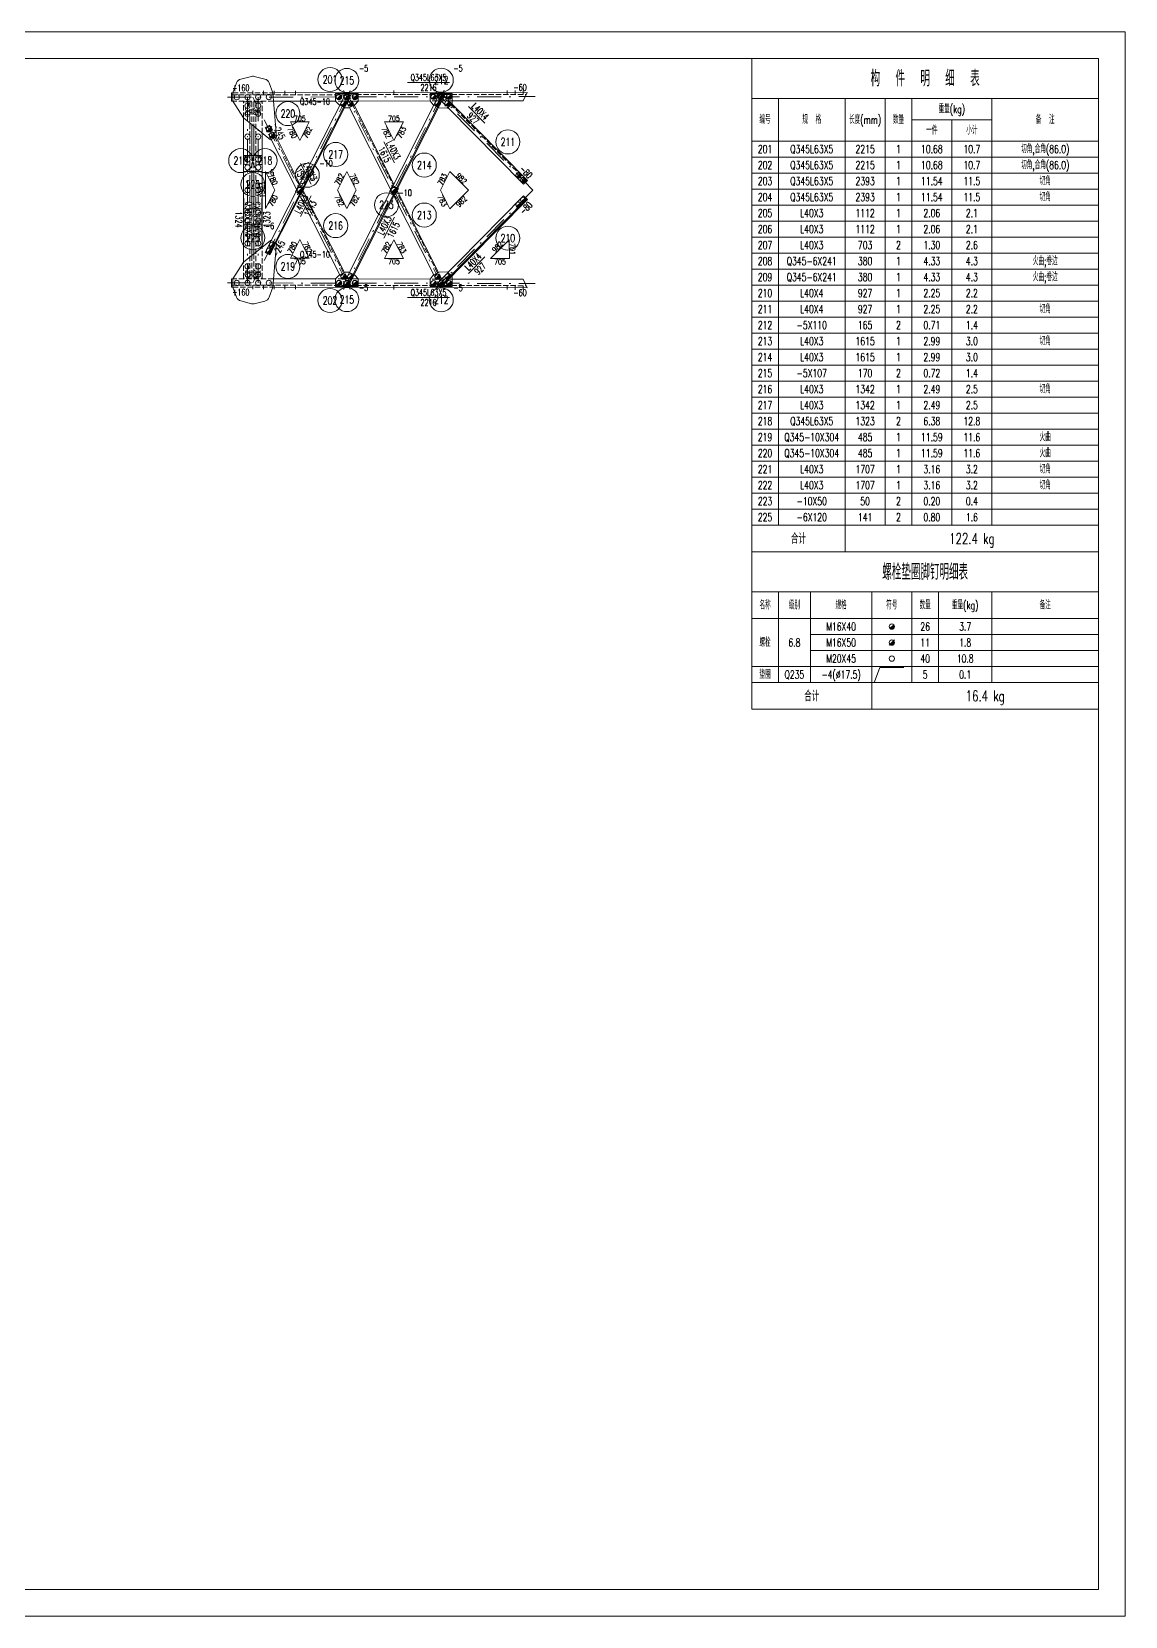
# Model space of a CAD drawing. Extents: x 0 to 841, y 0 to 5426.
# Drawn here: x 431 to 841, y 3624 to 4218 of the extents above; entities that cross this region are included whole.
import ezdxf
from ezdxf.enums import TextEntityAlignment as Align

# ---------------------------------------------------------------- set-up
doc = ezdxf.new("R2010")
doc.units = 0
doc.header["$MEASUREMENT"] = 0
doc.linetypes.add('Dash', pattern=[2.75, 2, -0.75])
doc.linetypes.add('DashDot', pattern=[15.6, 9, -3, 0.6, -3])
doc.layers.get('0').update_dxf_attribs({"linetype": 'CONTINUOUS', "lineweight": 25})
doc.styles.get("Standard").update_dxf_attribs({"font": 'simplex.shx', "width": 0.7, "height": 3, "bigfont": 'gbhzfs.shx'})

# ---------------------------------------------------------------- blocks, each defined once
blk = doc.blocks.new('M16X40S')
at = {"color": 3, "linetype": 'Continuous', "lineweight": 13}
blk.add_line((-0.707, -0.707), (0.707, 0.707), dxfattribs=at)
blk.add_circle((0, 0), 1, dxfattribs=at)
for radius in [0.9, 0.8, 0.7, 0.6, 0.5, 0.4, 0.3, 0.2, 0.1]:
    blk.add_arc((0, 0), radius, 225, 45, dxfattribs=at)
blk = doc.blocks.new('M16X50S')
at = {"color": 3, "linetype": 'Continuous', "lineweight": 13}
blk.add_line((-1, -1), (1, 1), dxfattribs=at)
blk.add_circle((0, 0), 1, dxfattribs=at)
for radius in [0.9, 0.8, 0.7, 0.6, 0.5, 0.4, 0.3, 0.2, 0.1]:
    blk.add_arc((0, 0), radius, 225, 45, dxfattribs=at)
blk = doc.blocks.new('M20X45S')
at = {"color": 3, "linetype": 'Continuous', "lineweight": 13}
blk.add_circle((0, 0), 1, dxfattribs=at)
blk = doc.blocks.new('WasherML')
at = {"color": 3, "linetype": 'Continuous', "lineweight": 13}
for p, q in [((-6.5, -2.7), (-4.5, 2.7)), ((-4.5, 2.7), (4.5, 2.7))]:
    blk.add_line(p, q, dxfattribs=at)
blk = doc.blocks.new('DefaultBolt')
at = {"color": 3, "linetype": 'Continuous', "lineweight": 13}
for p, q in [((-0.1, -0.1), (0.1, 0.1)), ((0.1, -0.1), (-0.1, 0.1))]:
    blk.add_line(p, q, dxfattribs=at)
blk.add_circle((0, 0), 1, dxfattribs=at)

msp = doc.modelspace()

# ---------------------------------------------------------------- linework, layer by layer
at = {"color": 7, "linetype": 'Continuous', "lineweight": 18}
for p, q in [((0, 4218), (841, 4218)), ((841, 3624), (841, 4218)), ((25, 4208), (831, 4208)), ((831, 3634), (831, 4208)), ((25, 3634), (831, 3634)), ((0, 3624), (841, 3624))]:
    msp.add_line(p, q, dxfattribs=at)
at = {"color": 2, "linetype": 'DashDot', "lineweight": 0}
for p, q in [((504.56, 4193.45), (619.81, 4193.66)), ((550.55, 4195.99), (514.06, 4123.82)), ((585.8, 4196.05), (548.07, 4121.3)), ((585.8, 4121.24), (548.07, 4195.99)), ((619.04, 4158.65), (582.63, 4195.56)), ((512.06, 4193.47), (512.06, 4123.83)), ((550.55, 4121.3), (514.06, 4193.47)), ((516.06, 4193.48), (516.06, 4123.82)), ((619.04, 4158.65), (582.63, 4121.74)), ((504.56, 4123.84), (619.81, 4123.63))]:
    msp.add_line(p, q, dxfattribs=at)
at = {"color": 1, "linetype": 'Dash', "lineweight": 0}
for p, q in [((506.06, 4194.31), (616.45, 4194.51)), ((506.56, 4195.06), (521.56, 4195.09)), ((548.66, 4194.61), (547.85, 4194.2)), ((547.85, 4194.2), (550.22, 4189.51)), ((549.89, 4194.61), (548.66, 4194.61)), ((549.61, 4194.79), (548.82, 4194.78)), ((585.66, 4122.85), (549.44, 4194.61)), ((552, 4190.42), (549.89, 4194.61)), ((583.86, 4194.67), (582.97, 4193.79)), ((582.97, 4193.79), (587.19, 4189.52)), ((584.92, 4194.66), (583.86, 4194.67)), ((584.86, 4194.85), (584.07, 4194.85)), ((616.66, 4161.92), (584.36, 4194.66)), ((588.61, 4190.92), (584.92, 4194.66)), ((521.82, 4191.94), (506.56, 4191.91)), ((510.51, 4185.72), (510.51, 4191.72)), ((510.51, 4191.72), (513.66, 4191.72)), ((512.91, 4191.72), (512.91, 4125.58)), ((513.66, 4191.72), (513.66, 4183.19)), ((514.46, 4191.73), (514.46, 4182.55)), ((517.61, 4191.73), (514.46, 4191.73)), ((515.21, 4191.73), (515.21, 4125.57)), ((517.61, 4180.02), (517.61, 4191.73)), ((553.56, 4191.99), (545.06, 4191.98)), ((546.61, 4190.42), (548.4, 4189.52)), ((588.81, 4192.06), (580.56, 4192.04)), ((581.87, 4190.48), (583.65, 4189.58)), ((520.48, 4182.99), (518.69, 4182.09)), ((518.69, 4182.09), (520.95, 4177.63)), ((550.41, 4122.91), (520.12, 4182.81)), ((522.74, 4178.53), (520.48, 4182.99)), ((510.51, 4165.65), (510.51, 4171.65)), ((513.66, 4171.65), (513.66, 4165.65)), ((514.46, 4171.65), (514.46, 4165.65)), ((517.61, 4165.65), (517.61, 4171.65)), ((530.41, 4158.92), (531.67, 4156.43)), ((531.34, 4160.22), (533.13, 4159.31)), ((532.93, 4158.37), (531.67, 4160.86)), ((565.66, 4158.92), (566.92, 4156.43)), ((566.59, 4160.21), (568.37, 4159.31)), ((568.18, 4158.37), (566.92, 4160.87)), ((532, 4157.08), (530.21, 4157.99)), ((567.25, 4157.08), (565.46, 4157.98)), ((510.51, 4145.65), (510.51, 4151.65)), ((513.66, 4151.65), (513.66, 4145.65)), ((514.46, 4151.65), (514.46, 4145.65)), ((517.61, 4145.65), (517.61, 4151.65)), ((514.46, 4134.75), (514.46, 4125.57)), ((517.61, 4125.57), (517.61, 4137.28)), ((522.74, 4138.76), (520.95, 4139.67)), ((510.51, 4125.58), (510.51, 4131.58)), ((513.66, 4134.1), (513.66, 4125.58)), ((506.06, 4122.99), (616.45, 4122.79)), ((521.82, 4125.36), (506.56, 4125.39)), ((513.66, 4125.58), (510.51, 4125.58)), ((514.46, 4125.57), (517.61, 4125.57)), ((553.56, 4125.3), (545.06, 4125.32)), ((546.61, 4126.88), (548.73, 4122.68)), ((550.77, 4123.09), (548.4, 4127.78)), ((548.73, 4122.68), (549.96, 4122.69)), ((549.01, 4122.51), (549.8, 4122.51)), ((549.96, 4122.69), (550.77, 4123.09)), ((552, 4126.88), (550.22, 4127.78)), ((588.81, 4125.24), (580.56, 4125.25)), ((581.87, 4126.81), (583.96, 4122.66)), ((586.02, 4123.03), (583.65, 4127.71)), ((583.96, 4122.66), (585.21, 4122.62)), ((584.05, 4122.44), (584.73, 4122.44)), ((585.21, 4122.62), (586.02, 4123.03)), ((588.61, 4126.37), (587.18, 4127.78)), ((506.56, 4122.24), (521.56, 4122.21))]:
    msp.add_line(p, q, dxfattribs=at)
at = {"color": 7, "linetype": 'Continuous', "lineweight": 0}
for p, q in [((550.41, 4194.38), (520.12, 4134.48)), ((585.66, 4194.45), (549.28, 4122.37)), ((616.66, 4155.38), (584.11, 4122.38))]:
    msp.add_line(p, q, dxfattribs=at)
at = {"color": 7, "linetype": 'Continuous', "lineweight": 13}
for p, q in [((572.01, 4198.93), (587.76, 4198.96)), ((600.99, 4183.71), (594.84, 4189.94)), ((567.08, 4168.86), (563.14, 4176.67)), ((535.9, 4160.81), (531.95, 4168.62)), ((510.71, 4155.5), (510.71, 4139.75)), ((517.41, 4155.5), (517.41, 4139.75)), ((535.9, 4156.48), (531.95, 4148.67)), ((567.08, 4148.43), (563.14, 4140.62)), ((600.99, 4133.58), (594.84, 4127.35)), ((572.01, 4118.37), (587.76, 4118.34))]:
    msp.add_line(p, q, dxfattribs=at)
at = {"color": 1, "linetype": 'Continuous', "lineweight": 0}
for p, q in [((535.21, 4184.21), (528.15, 4184.2)), ((528.15, 4184.2), (531.68, 4177.24)), ((531.68, 4177.24), (535.21, 4184.21)), ((570.46, 4184.26), (563.41, 4184.25)), ((563.41, 4184.25), (566.93, 4177.27)), ((566.93, 4177.27), (570.46, 4184.26)), ((518.75, 4165.61), (518.75, 4151.68)), ((522.28, 4158.65), (518.75, 4165.61)), ((549.3, 4165.62), (545.77, 4158.65)), ((552.83, 4158.65), (549.3, 4165.62)), ((587.93, 4165.64), (584.4, 4158.65)), ((594.83, 4158.65), (587.93, 4165.64)), ((518.75, 4151.68), (522.28, 4158.65)), ((545.77, 4158.65), (549.3, 4151.67)), ((549.3, 4151.67), (552.83, 4158.65)), ((584.4, 4158.65), (587.93, 4151.66)), ((587.93, 4151.66), (594.83, 4158.65)), ((531.68, 4140.06), (528.15, 4133.09)), ((535.21, 4133.08), (531.68, 4140.06)), ((566.93, 4140.02), (563.41, 4133.04)), ((570.46, 4133.03), (566.93, 4140.02)), ((610.05, 4139.99), (603.16, 4133)), ((610.21, 4132.98), (610.05, 4139.99)), ((528.15, 4133.09), (535.21, 4133.08)), ((563.41, 4133.04), (570.46, 4133.03)), ((603.16, 4133), (610.21, 4132.98))]:
    msp.add_line(p, q, dxfattribs=at)
at = {"color": 3, "linetype": 'Continuous', "lineweight": 13}
for points in [[(701, 4208), (701, 4193), (831, 4193), (831, 4208)], [(701, 4193), (701, 4177), (711, 4177), (711, 4193)], [(711, 4193), (711, 4177), (736, 4177), (736, 4193)], [(736, 4193), (736, 4177), (751, 4177), (751, 4193)], [(751, 4193), (751, 4177), (761, 4177), (761, 4193)], [(761, 4193), (761, 4185), (791, 4185), (791, 4193)], [(791, 4193), (791, 4177), (831, 4177), (831, 4193)], [(761, 4185), (761, 4177), (776, 4177), (776, 4185)], [(776, 4185), (776, 4177), (791, 4177), (791, 4185)], [(701, 4177), (701, 4171), (711, 4171), (711, 4177)], [(711, 4177), (711, 4171), (736, 4171), (736, 4177)], [(736, 4177), (736, 4171), (751, 4171), (751, 4177)], [(751, 4177), (751, 4171), (761, 4171), (761, 4177)], [(761, 4177), (761, 4171), (776, 4171), (776, 4177)], [(776, 4177), (776, 4171), (791, 4171), (791, 4177)], [(791, 4177), (791, 4171), (831, 4171), (831, 4177)], [(701, 4171), (701, 4165), (711, 4165), (711, 4171)], [(711, 4171), (711, 4165), (736, 4165), (736, 4171)], [(736, 4171), (736, 4165), (751, 4165), (751, 4171)], [(751, 4171), (751, 4165), (761, 4165), (761, 4171)], [(761, 4171), (761, 4165), (776, 4165), (776, 4171)], [(776, 4171), (776, 4165), (791, 4165), (791, 4171)], [(791, 4171), (791, 4165), (831, 4165), (831, 4171)], [(701, 4165), (701, 4159), (711, 4159), (711, 4165)], [(711, 4165), (711, 4159), (736, 4159), (736, 4165)], [(736, 4165), (736, 4159), (751, 4159), (751, 4165)], [(751, 4165), (751, 4159), (761, 4159), (761, 4165)], [(761, 4165), (761, 4159), (776, 4159), (776, 4165)], [(776, 4165), (776, 4159), (791, 4159), (791, 4165)], [(791, 4165), (791, 4159), (831, 4159), (831, 4165)], [(701, 4159), (701, 4153), (711, 4153), (711, 4159)], [(711, 4159), (711, 4153), (736, 4153), (736, 4159)], [(736, 4159), (736, 4153), (751, 4153), (751, 4159)], [(751, 4159), (751, 4153), (761, 4153), (761, 4159)], [(761, 4159), (761, 4153), (776, 4153), (776, 4159)], [(776, 4159), (776, 4153), (791, 4153), (791, 4159)], [(791, 4159), (791, 4153), (831, 4153), (831, 4159)], [(701, 4153), (701, 4147), (711, 4147), (711, 4153)], [(711, 4153), (711, 4147), (736, 4147), (736, 4153)], [(736, 4153), (736, 4147), (751, 4147), (751, 4153)], [(751, 4153), (751, 4147), (761, 4147), (761, 4153)], [(761, 4153), (761, 4147), (776, 4147), (776, 4153)], [(776, 4153), (776, 4147), (791, 4147), (791, 4153)], [(791, 4153), (791, 4147), (831, 4147), (831, 4153)], [(701, 4147), (701, 4141), (711, 4141), (711, 4147)], [(711, 4147), (711, 4141), (736, 4141), (736, 4147)], [(736, 4147), (736, 4141), (751, 4141), (751, 4147)], [(751, 4147), (751, 4141), (761, 4141), (761, 4147)], [(761, 4147), (761, 4141), (776, 4141), (776, 4147)], [(776, 4147), (776, 4141), (791, 4141), (791, 4147)], [(791, 4147), (791, 4141), (831, 4141), (831, 4147)], [(701, 4141), (701, 4135), (711, 4135), (711, 4141)], [(711, 4141), (711, 4135), (736, 4135), (736, 4141)], [(736, 4141), (736, 4135), (751, 4135), (751, 4141)], [(751, 4141), (751, 4135), (761, 4135), (761, 4141)], [(761, 4141), (761, 4135), (776, 4135), (776, 4141)], [(776, 4141), (776, 4135), (791, 4135), (791, 4141)], [(791, 4141), (791, 4135), (831, 4135), (831, 4141)], [(701, 4135), (701, 4129), (711, 4129), (711, 4135)], [(711, 4135), (711, 4129), (736, 4129), (736, 4135)], [(736, 4135), (736, 4129), (751, 4129), (751, 4135)], [(751, 4135), (751, 4129), (761, 4129), (761, 4135)], [(761, 4135), (761, 4129), (776, 4129), (776, 4135)], [(776, 4135), (776, 4129), (791, 4129), (791, 4135)], [(791, 4135), (791, 4129), (831, 4129), (831, 4135)], [(701, 4129), (701, 4123), (711, 4123), (711, 4129)], [(711, 4129), (711, 4123), (736, 4123), (736, 4129)], [(736, 4129), (736, 4123), (751, 4123), (751, 4129)], [(751, 4129), (751, 4123), (761, 4123), (761, 4129)], [(761, 4129), (761, 4123), (776, 4123), (776, 4129)], [(776, 4129), (776, 4123), (791, 4123), (791, 4129)], [(791, 4129), (791, 4123), (831, 4123), (831, 4129)], [(701, 4123), (701, 4117), (711, 4117), (711, 4123)], [(711, 4123), (711, 4117), (736, 4117), (736, 4123)], [(736, 4123), (736, 4117), (751, 4117), (751, 4123)], [(751, 4123), (751, 4117), (761, 4117), (761, 4123)], [(761, 4123), (761, 4117), (776, 4117), (776, 4123)], [(776, 4123), (776, 4117), (791, 4117), (791, 4123)], [(791, 4123), (791, 4117), (831, 4117), (831, 4123)], [(701, 4117), (701, 4111), (711, 4111), (711, 4117)], [(711, 4117), (711, 4111), (736, 4111), (736, 4117)], [(736, 4117), (736, 4111), (751, 4111), (751, 4117)], [(751, 4117), (751, 4111), (761, 4111), (761, 4117)], [(761, 4117), (761, 4111), (776, 4111), (776, 4117)], [(776, 4117), (776, 4111), (791, 4111), (791, 4117)], [(791, 4117), (791, 4111), (831, 4111), (831, 4117)], [(701, 4111), (701, 4105), (711, 4105), (711, 4111)], [(711, 4111), (711, 4105), (736, 4105), (736, 4111)], [(736, 4111), (736, 4105), (751, 4105), (751, 4111)], [(751, 4111), (751, 4105), (761, 4105), (761, 4111)], [(761, 4111), (761, 4105), (776, 4105), (776, 4111)], [(776, 4111), (776, 4105), (791, 4105), (791, 4111)], [(791, 4111), (791, 4105), (831, 4105), (831, 4111)], [(701, 4105), (701, 4099), (711, 4099), (711, 4105)], [(711, 4105), (711, 4099), (736, 4099), (736, 4105)], [(736, 4105), (736, 4099), (751, 4099), (751, 4105)], [(751, 4105), (751, 4099), (761, 4099), (761, 4105)], [(761, 4105), (761, 4099), (776, 4099), (776, 4105)], [(776, 4105), (776, 4099), (791, 4099), (791, 4105)], [(791, 4105), (791, 4099), (831, 4099), (831, 4105)], [(701, 4099), (701, 4093), (711, 4093), (711, 4099)], [(711, 4099), (711, 4093), (736, 4093), (736, 4099)], [(736, 4099), (736, 4093), (751, 4093), (751, 4099)], [(751, 4099), (751, 4093), (761, 4093), (761, 4099)], [(761, 4099), (761, 4093), (776, 4093), (776, 4099)], [(776, 4099), (776, 4093), (791, 4093), (791, 4099)], [(791, 4099), (791, 4093), (831, 4093), (831, 4099)], [(701, 4093), (701, 4087), (711, 4087), (711, 4093)], [(711, 4093), (711, 4087), (736, 4087), (736, 4093)], [(736, 4093), (736, 4087), (751, 4087), (751, 4093)], [(751, 4093), (751, 4087), (761, 4087), (761, 4093)], [(761, 4093), (761, 4087), (776, 4087), (776, 4093)], [(776, 4093), (776, 4087), (791, 4087), (791, 4093)], [(791, 4093), (791, 4087), (831, 4087), (831, 4093)], [(701, 4087), (701, 4081), (711, 4081), (711, 4087)], [(711, 4087), (711, 4081), (736, 4081), (736, 4087)], [(736, 4087), (736, 4081), (751, 4081), (751, 4087)], [(751, 4087), (751, 4081), (761, 4081), (761, 4087)], [(761, 4087), (761, 4081), (776, 4081), (776, 4087)], [(776, 4087), (776, 4081), (791, 4081), (791, 4087)], [(791, 4087), (791, 4081), (831, 4081), (831, 4087)], [(701, 4081), (701, 4075), (711, 4075), (711, 4081)], [(711, 4081), (711, 4075), (736, 4075), (736, 4081)], [(736, 4081), (736, 4075), (751, 4075), (751, 4081)], [(751, 4081), (751, 4075), (761, 4075), (761, 4081)], [(761, 4081), (761, 4075), (776, 4075), (776, 4081)], [(776, 4081), (776, 4075), (791, 4075), (791, 4081)], [(791, 4081), (791, 4075), (831, 4075), (831, 4081)], [(701, 4075), (701, 4069), (711, 4069), (711, 4075)], [(711, 4075), (711, 4069), (736, 4069), (736, 4075)], [(736, 4075), (736, 4069), (751, 4069), (751, 4075)], [(751, 4075), (751, 4069), (761, 4069), (761, 4075)], [(761, 4075), (761, 4069), (776, 4069), (776, 4075)], [(776, 4075), (776, 4069), (791, 4069), (791, 4075)], [(791, 4075), (791, 4069), (831, 4069), (831, 4075)], [(701, 4069), (701, 4063), (711, 4063), (711, 4069)], [(711, 4069), (711, 4063), (736, 4063), (736, 4069)], [(736, 4069), (736, 4063), (751, 4063), (751, 4069)], [(751, 4069), (751, 4063), (761, 4063), (761, 4069)], [(761, 4069), (761, 4063), (776, 4063), (776, 4069)], [(776, 4069), (776, 4063), (791, 4063), (791, 4069)], [(791, 4069), (791, 4063), (831, 4063), (831, 4069)], [(701, 4063), (701, 4057), (711, 4057), (711, 4063)], [(711, 4063), (711, 4057), (736, 4057), (736, 4063)], [(736, 4063), (736, 4057), (751, 4057), (751, 4063)], [(751, 4063), (751, 4057), (761, 4057), (761, 4063)], [(761, 4063), (761, 4057), (776, 4057), (776, 4063)], [(776, 4063), (776, 4057), (791, 4057), (791, 4063)], [(791, 4063), (791, 4057), (831, 4057), (831, 4063)], [(701, 4057), (701, 4051), (711, 4051), (711, 4057)], [(711, 4057), (711, 4051), (736, 4051), (736, 4057)], [(736, 4057), (736, 4051), (751, 4051), (751, 4057)], [(751, 4057), (751, 4051), (761, 4051), (761, 4057)], [(761, 4057), (761, 4051), (776, 4051), (776, 4057)], [(776, 4057), (776, 4051), (791, 4051), (791, 4057)], [(791, 4057), (791, 4051), (831, 4051), (831, 4057)], [(701, 4051), (701, 4045), (711, 4045), (711, 4051)], [(711, 4051), (711, 4045), (736, 4045), (736, 4051)], [(736, 4051), (736, 4045), (751, 4045), (751, 4051)], [(751, 4051), (751, 4045), (761, 4045), (761, 4051)], [(761, 4051), (761, 4045), (776, 4045), (776, 4051)], [(776, 4051), (776, 4045), (791, 4045), (791, 4051)], [(791, 4051), (791, 4045), (831, 4045), (831, 4051)], [(701, 4045), (701, 4039), (711, 4039), (711, 4045)], [(711, 4045), (711, 4039), (736, 4039), (736, 4045)], [(736, 4045), (736, 4039), (751, 4039), (751, 4045)], [(751, 4045), (751, 4039), (761, 4039), (761, 4045)], [(761, 4045), (761, 4039), (776, 4039), (776, 4045)], [(776, 4045), (776, 4039), (791, 4039), (791, 4045)], [(791, 4045), (791, 4039), (831, 4039), (831, 4045)], [(701, 4039), (701, 4033), (711, 4033), (711, 4039)], [(711, 4039), (711, 4033), (736, 4033), (736, 4039)], [(736, 4039), (736, 4033), (751, 4033), (751, 4039)], [(751, 4039), (751, 4033), (761, 4033), (761, 4039)], [(761, 4039), (761, 4033), (776, 4033), (776, 4039)], [(776, 4039), (776, 4033), (791, 4033), (791, 4039)], [(791, 4039), (791, 4033), (831, 4033), (831, 4039)], [(701, 4033), (701, 4023), (736, 4023), (736, 4033)], [(736, 4033), (736, 4023), (831, 4023), (831, 4033)], [(701, 4023), (701, 4008), (831, 4008), (831, 4023)], [(701, 4008), (701, 3998), (711, 3998), (711, 4008)], [(711, 4008), (711, 3998), (723, 3998), (723, 4008)], [(723, 4008), (723, 3998), (746, 3998), (746, 4008)], [(746, 4008), (746, 3998), (761, 3998), (761, 4008)], [(761, 4008), (761, 3998), (771, 3998), (771, 4008)], [(771, 4008), (771, 3998), (791, 3998), (791, 4008)], [(791, 4008), (791, 3998), (831, 3998), (831, 4008)], [(701, 3998), (701, 3980), (711, 3980), (711, 3998)], [(711, 3998), (711, 3980), (723, 3980), (723, 3998)], [(723, 3998), (723, 3992), (746, 3992), (746, 3998)], [(746, 3998), (746, 3992), (761, 3992), (761, 3998)], [(761, 3998), (761, 3992), (771, 3992), (771, 3998)], [(771, 3998), (771, 3992), (791, 3992), (791, 3998)], [(791, 3998), (791, 3992), (831, 3992), (831, 3998)], [(723, 3992), (723, 3986), (746, 3986), (746, 3992)], [(746, 3992), (746, 3986), (761, 3986), (761, 3992)], [(761, 3992), (761, 3986), (771, 3986), (771, 3992)], [(771, 3992), (771, 3986), (791, 3986), (791, 3992)], [(791, 3992), (791, 3986), (831, 3986), (831, 3992)], [(723, 3986), (723, 3980), (746, 3980), (746, 3986)], [(746, 3986), (746, 3980), (761, 3980), (761, 3986)], [(761, 3986), (761, 3980), (771, 3980), (771, 3986)], [(771, 3986), (771, 3980), (791, 3980), (791, 3986)], [(791, 3986), (791, 3980), (831, 3980), (831, 3986)], [(701, 3980), (701, 3974), (711, 3974), (711, 3980)], [(711, 3980), (711, 3974), (723, 3974), (723, 3980)], [(723, 3980), (723, 3974), (746, 3974), (746, 3980)], [(746, 3980), (746, 3974), (761, 3974), (761, 3980)], [(761, 3980), (761, 3974), (771, 3974), (771, 3980)], [(771, 3980), (771, 3974), (791, 3974), (791, 3980)], [(791, 3980), (791, 3974), (831, 3974), (831, 3980)], [(701, 3974), (701, 3964), (746, 3964), (746, 3974)], [(746, 3974), (746, 3964), (831, 3964), (831, 3974)]]:
    msp.add_lwpolyline(points, close=True, dxfattribs=at)
at = {"color": 7, "linetype": 'Continuous', "lineweight": 0}
for points in [[(508.55, 4199.74), (508.2, 4199.33)], [(509, 4200.05), (508.55, 4199.74)], [(509.51, 4200.25), (509, 4200.05)], [(513.51, 4201.25), (509.51, 4200.25)], [(513.87, 4201.31), (513.51, 4201.25)], [(514.24, 4201.31), (513.87, 4201.31)], [(514.6, 4201.26), (514.24, 4201.31)], [(518.6, 4200.26), (514.6, 4201.26)], [(519.11, 4200.07), (518.6, 4200.26)], [(519.56, 4199.75), (519.11, 4200.07)], [(519.92, 4199.34), (519.56, 4199.75)], [(506.06, 4195.06), (506.56, 4195.06)], [(506.06, 4191.91), (506.06, 4195.06)], [(507.95, 4198.84), (506.56, 4195.06)], [(506.56, 4195.06), (506.56, 4191.91)], [(508.2, 4199.33), (507.95, 4198.84)], [(518.69, 4135.2), (548.98, 4195.1)], [(520.17, 4198.85), (519.92, 4199.34)], [(521.56, 4195.09), (520.17, 4198.85)], [(550.77, 4194.2), (520.48, 4134.3)], [(521.56, 4195.09), (616.81, 4195.26)], [(522.96, 4178.64), (521.56, 4195.09)], [(548.82, 4194.78), (545.06, 4194.78)], [(545.06, 4194.78), (545.06, 4191.98)], [(547.85, 4123.09), (584.23, 4195.17)], [(548.98, 4195.1), (550.77, 4194.2)], [(553.56, 4194.79), (549.61, 4194.79)], [(586.02, 4194.27), (549.64, 4122.19)], [(553.56, 4191.99), (553.56, 4194.79)], [(584.07, 4194.85), (580.56, 4194.84)], [(580.56, 4194.84), (580.56, 4192.04)], [(584.23, 4195.17), (586.02, 4194.27)], [(588.81, 4194.86), (584.86, 4194.85)], [(588.81, 4192.06), (588.81, 4194.86)], [(616.81, 4195.26), (615.31, 4192.11)], [(506.56, 4191.91), (506.06, 4191.91)], [(506.56, 4191.91), (510.51, 4185.72)], [(545.06, 4191.98), (521.82, 4191.94)], [(545.06, 4191.98), (546.39, 4190.53)], [(546.39, 4190.53), (546.61, 4190.42)], [(548.4, 4189.52), (548.62, 4189.4)], [(548.62, 4189.4), (550, 4189.4)], [(550, 4189.4), (552.23, 4190.53)], [(550.22, 4189.51), (565.66, 4158.92)], [(566.92, 4160.87), (552, 4190.42)], [(552.23, 4190.53), (553.56, 4191.99)], [(580.56, 4192.04), (553.56, 4191.99)], [(580.56, 4192.04), (581.64, 4190.59)], [(581.64, 4190.59), (581.87, 4190.48)], [(583.65, 4189.58), (583.87, 4189.47)], [(583.87, 4189.47), (587.01, 4189.34)], [(587.01, 4189.34), (588.79, 4191.1)], [(587.19, 4189.52), (615.52, 4160.79)], [(616.94, 4162.2), (588.61, 4190.92)], [(588.79, 4191.1), (588.81, 4192.06)], [(615.31, 4192.11), (588.81, 4192.06)], [(510.51, 4171.65), (510.51, 4185.72)], [(510.51, 4185.72), (520.73, 4177.51)], [(513.66, 4183.19), (513.66, 4171.65)], [(514.46, 4182.55), (514.46, 4171.65)], [(517.61, 4171.65), (517.61, 4180.02)], [(520.73, 4177.51), (522.96, 4178.64)], [(520.95, 4177.63), (530.41, 4158.92)], [(531.67, 4160.86), (522.74, 4178.53)], [(510.51, 4171.65), (510.51, 4165.65)], [(517.61, 4171.65), (510.51, 4171.65)], [(517.61, 4165.65), (517.61, 4171.65)], [(510.51, 4151.65), (510.51, 4165.65)], [(510.51, 4165.65), (517.61, 4165.65)], [(513.66, 4165.65), (513.66, 4151.65)], [(514.46, 4165.65), (514.46, 4151.65)], [(517.61, 4151.65), (517.61, 4165.65)], [(529.99, 4158.1), (531.12, 4160.33)], [(530.21, 4157.99), (529.99, 4158.1)], [(531.12, 4160.33), (531.34, 4160.22)], [(533.35, 4159.2), (532.22, 4156.97)], [(548.4, 4127.78), (532.93, 4158.37)], [(533.13, 4159.31), (533.35, 4159.2)], [(565.24, 4158.09), (566.37, 4160.33)], [(565.46, 4157.98), (565.24, 4158.09)], [(566.37, 4160.33), (566.59, 4160.21)], [(568.6, 4159.2), (567.47, 4156.97)], [(583.65, 4127.71), (568.18, 4158.37)], [(568.37, 4159.31), (568.6, 4159.2)], [(615.52, 4160.79), (616.94, 4162.2)], [(531.67, 4156.43), (546.61, 4126.88)], [(532.22, 4156.97), (532, 4157.08)], [(566.92, 4156.43), (581.87, 4126.81)], [(567.47, 4156.97), (567.25, 4157.08)], [(582.97, 4123.51), (615.52, 4156.5)], [(616.94, 4155.1), (584.39, 4122.1)], [(615.52, 4156.5), (616.94, 4155.1)], [(510.51, 4151.65), (510.51, 4145.65)], [(517.61, 4151.65), (510.51, 4151.65)], [(517.61, 4145.65), (517.61, 4151.65)], [(510.51, 4131.58), (510.51, 4145.65)], [(510.51, 4145.65), (517.61, 4145.65)], [(513.66, 4145.65), (513.66, 4134.1)], [(514.46, 4145.65), (514.46, 4134.75)], [(517.61, 4137.28), (517.61, 4145.65)], [(520.73, 4139.78), (510.51, 4131.58)], [(520.48, 4134.3), (518.69, 4135.2)], [(520.95, 4139.67), (520.73, 4139.78)], [(521.56, 4122.21), (522.96, 4138.65)], [(522.96, 4138.65), (522.74, 4138.76)], [(510.51, 4131.58), (506.56, 4125.39)], [(506.56, 4125.39), (506.06, 4125.39)], [(506.06, 4125.39), (506.06, 4122.24)], [(506.56, 4125.39), (506.56, 4122.24)], [(545.06, 4125.32), (521.82, 4125.36)], [(546.39, 4126.76), (545.06, 4125.32)], [(545.06, 4125.32), (545.06, 4122.52)], [(545.06, 4122.52), (549.01, 4122.51)], [(548.62, 4127.89), (546.39, 4126.76)], [(549.64, 4122.19), (547.85, 4123.09)], [(550, 4127.89), (548.62, 4127.89)], [(549.8, 4122.51), (553.56, 4122.5)], [(550.22, 4127.78), (550, 4127.89)], [(552.23, 4126.77), (552, 4126.88)], [(553.56, 4125.3), (552.23, 4126.77)], [(580.56, 4125.25), (553.56, 4125.3)], [(553.56, 4122.5), (553.56, 4125.3)], [(581.64, 4126.7), (580.56, 4125.25)], [(580.56, 4125.25), (580.56, 4122.45)], [(580.56, 4122.45), (584.05, 4122.44)], [(583.87, 4127.83), (581.64, 4126.7)], [(584.39, 4122.1), (582.97, 4123.51)], [(587.01, 4127.95), (583.87, 4127.83)], [(584.73, 4122.44), (588.81, 4122.44)], [(587.18, 4127.78), (587.01, 4127.95)], [(588.79, 4126.2), (588.61, 4126.37)], [(588.81, 4125.24), (588.79, 4126.2)], [(615.31, 4125.19), (588.81, 4125.24)], [(588.81, 4122.44), (588.81, 4125.24)], [(616.81, 4122.03), (615.31, 4125.19)], [(506.06, 4122.24), (506.56, 4122.24)], [(506.56, 4122.24), (507.95, 4118.45)], [(507.95, 4118.45), (508.2, 4117.97)], [(508.2, 4117.97), (508.55, 4117.56)], [(508.55, 4117.56), (509, 4117.24)], [(509, 4117.24), (509.51, 4117.05)], [(509.51, 4117.05), (513.51, 4116.04)], [(514.6, 4116.04), (518.6, 4117.03)], [(518.6, 4117.03), (519.11, 4117.23)], [(519.11, 4117.23), (519.56, 4117.54)], [(519.56, 4117.54), (519.92, 4117.95)], [(519.92, 4117.95), (520.17, 4118.44)], [(520.17, 4118.44), (521.56, 4122.21)], [(521.56, 4122.21), (616.81, 4122.03)], [(513.51, 4116.04), (513.87, 4115.98)], [(513.87, 4115.98), (514.24, 4115.98)], [(514.24, 4115.98), (514.6, 4116.04)]]:
    msp.add_lwpolyline(points, dxfattribs=at)
at = {"color": 3, "linetype": 'Continuous', "lineweight": 20}
for points in [[(514.06, 4195.82), (514.06, 4194.32)], [(518.06, 4195.83), (518.06, 4194.33)], [(522.06, 4195.84), (522.06, 4194.34)], [(526.06, 4195.84), (526.06, 4194.34)], [(530.06, 4195.85), (530.06, 4194.35)], [(566.93, 4195.92), (566.94, 4194.42)], [(609.31, 4195.99), (609.31, 4194.49)], [(612.31, 4196), (612.31, 4194.5)], [(615.31, 4196.01), (615.31, 4194.51)], [(514.06, 4121.47), (514.06, 4122.97)], [(518.06, 4121.46), (518.06, 4122.96)], [(522.06, 4121.46), (522.06, 4122.96)], [(526.06, 4121.45), (526.06, 4122.95)], [(530.06, 4121.44), (530.06, 4122.94)], [(566.93, 4121.38), (566.94, 4122.88)], [(609.31, 4121.3), (609.31, 4122.8)], [(612.31, 4121.29), (612.31, 4122.79)], [(615.31, 4121.29), (615.31, 4122.79)]]:
    msp.add_lwpolyline(points, dxfattribs=at)
at = {"color": 7, "linetype": 'Continuous', "lineweight": 13}
for centre in [(542.97, 4200.07), (549.3, 4199.74), (584.67, 4199.8), (527.19, 4187.28), (545.09, 4172), (609.62, 4176.67), (509.51, 4169.67), (518.61, 4169.67), (578.31, 4168.01), (514.06, 4160.7), (534.47, 4164.18), (564.13, 4153.11), (578.31, 4149.28), (545.09, 4145.29), (514.06, 4140.7), (609.62, 4140.62), (527.19, 4130.01), (542.97, 4117.22), (549.3, 4117.56), (584.67, 4117.49)]:
    msp.add_circle(centre, 4.5, dxfattribs=at)

# ---------------------------------------------------------------- block references
at = {"color": 3, "linetype": 'Continuous', "lineweight": 13}
for name, p in [('M20X45S', (508.06, 4193.46)), ('M20X45S', (512.06, 4193.47)), ('M20X45S', (516.06, 4193.48)), ('M20X45S', (520.06, 4193.48)), ('M16X40S', (546.31, 4193.53)), ('M16X50S', (549.31, 4193.54)), ('M16X40S', (552.31, 4193.54)), ('M16X40S', (581.81, 4193.59)), ('M16X50S', (584.56, 4193.6)), ('M16X40S', (587.56, 4193.61)), ('M20X45S', (512.06, 4190.22)), ('M20X45S', (512.06, 4187.22)), ('M20X45S', (516.06, 4190.23)), ('M20X45S', (516.06, 4187.23)), ('M16X40S', (548.07, 4191.08)), ('M16X40S', (550.55, 4191.08)), ('M16X40S', (583.32, 4191.14)), ('M16X50S', (587.02, 4191.11)), ('M16X50S', (520.15, 4181.42)), ('DefaultBolt', (512.06, 4178.65)), ('DefaultBolt', (516.06, 4178.65)), ('M16X50S', (521.28, 4179.19)), ('M20X45S', (512.06, 4170.15)), ('M20X45S', (516.06, 4170.15)), ('M20X45S', (512.06, 4167.15)), ('M20X45S', (516.06, 4167.15)), ('M16X40S', (613.6, 4164.17)), ('DefaultBolt', (512.06, 4158.65)), ('DefaultBolt', (516.06, 4158.65)), ('M16X50S', (531.67, 4158.65)), ('M16X50S', (566.92, 4158.65)), ('M16X40S', (615.35, 4162.39)), ('M16X40S', (613.6, 4153.13)), ('M16X40S', (615.35, 4154.91)), ('M20X45S', (512.06, 4150.15)), ('M20X45S', (512.06, 4147.15)), ('M20X45S', (516.06, 4150.15)), ('M20X45S', (516.06, 4147.15)), ('DefaultBolt', (512.06, 4138.65)), ('DefaultBolt', (516.06, 4138.65)), ('M16X50S', (520.15, 4135.87)), ('M16X50S', (521.28, 4138.1)), ('M20X45S', (512.06, 4130.08)), ('M20X45S', (516.06, 4130.07)), ('M20X45S', (508.06, 4123.83)), ('M20X45S', (512.06, 4127.08)), ('M20X45S', (512.06, 4123.83)), ('M20X45S', (516.06, 4127.07)), ('M20X45S', (516.06, 4123.82)), ('M20X45S', (520.06, 4123.81)), ('M16X40S', (546.31, 4123.76)), ('M16X40S', (548.07, 4126.21)), ('M16X50S', (549.31, 4123.76)), ('M16X40S', (550.55, 4126.21)), ('M16X40S', (552.31, 4123.75)), ('M16X40S', (581.81, 4123.7)), ('M16X40S', (583.32, 4126.15)), ('M16X50S', (584.56, 4123.69)), ('M16X40S', (587.02, 4126.18)), ('M16X40S', (587.56, 4123.69)), ('M16X40S', (753.5, 3995)), ('M16X50S', (753.5, 3989)), ('M20X45S', (753.5, 3983)), ('WasherML', (753.5, 3977))]:
    msp.add_blockref(name, p, dxfattribs=at)

# ---------------------------------------------------------------- texts
at = {"color": 7, "linetype": 'Continuous', "lineweight": 13, "width": 0.7}
for s, p in [('201', (542.97, 4200.07)), ('215', (549.3, 4199.74)), ('212', (584.67, 4199.8)), ('220', (527.19, 4187.28)), ('211', (609.62, 4176.67)), ('218', (509.51, 4169.67)), ('218', (518.61, 4169.67)), ('217', (545.09, 4172)), ('223', (534.47, 4164.18)), ('214', (578.31, 4168.01)), ('225', (514.06, 4160.7)), ('223', (564.13, 4153.11)), ('216', (545.09, 4145.29)), ('213', (578.31, 4149.28)), ('225', (514.06, 4140.7)), ('210', (609.62, 4140.62)), ('219', (527.19, 4130.01)), ('202', (542.97, 4117.22)), ('215', (549.3, 4117.56)), ('212', (584.67, 4117.49))]:
    msp.add_text(s, height=3, dxfattribs=at).set_placement(p, align=Align.MIDDLE_CENTER)
for s, p in [('-5', (553.8, 4204.24)), ('-5', (589.17, 4204.3)), ('Q345-10', (531.69, 4191.78)), ('-10', (538.97, 4168.68)), ('-6', (518.56, 4165.2)), ('-10', (568.63, 4157.61)), ('-6', (518.56, 4145.2)), ('Q345-10', (531.69, 4134.51)), ('-5', (553.8, 4122.06)), ('-5', (589.17, 4121.99))]:
    msp.add_text(s, height=2.4, dxfattribs=at).set_placement(p, align=Align.MIDDLE_LEFT)
for s, rotation, p in [('Q345L63X5', 0.10422, (579.88, 4200.82)), ('+160', 0.10422, (509.56, 4196.94)), ('2216', 0.10422, (579.89, 4197.07)), ('-60', 0.10422, (614.18, 4197.13)), ('-35', 270, (512.58, 4189.1)), ('-35', 270, (515.53, 4189.09)), ('L40X4', 314.61157, (599.25, 4188.14)), ('-245', 296.82343, (523.73, 4180.71)), ('927', 314.61157, (596.58, 4185.51)), ('L40X3', 296.78105, (566.79, 4173.61)), ('1615', 296.78105, (563.44, 4171.92)), ('1343', 296.82343, (532.25, 4163.87)), ('L40X3', 296.82343, (535.59, 4165.56)), ('-80', 314.61157, (616.44, 4165.38)), ('Q345L63X5', 270, (512.58, 4147.62)), ('Q345L63X5', 90, (515.53, 4147.62)), ('L40X3', 63.17657, (532.25, 4153.42)), ('1343', 63.17657, (535.59, 4151.73)), ('-80', 45.38967, (616.44, 4151.91)), ('1324', 270, (508.83, 4147.62)), ('1323', 90, (519.28, 4147.62)), ('L40X3', 63.21895, (563.44, 4145.37)), ('1615', 63.21895, (566.79, 4143.68)), ('-245', 63.17657, (523.73, 4136.58)), ('L40X4', 45.38967, (596.58, 4131.78)), ('-35', 270, (512.58, 4128.19)), ('-35', 270, (515.53, 4128.2)), ('927', 45.38967, (599.25, 4129.15)), ('+160', 359.89578, (509.56, 4120.35)), ('Q345L63X5', 359.89578, (579.89, 4120.23)), ('2216', 359.89578, (579.88, 4116.48)), ('-60', 359.89578, (614.18, 4120.16))]:
    msp.add_text(s, height=2.5, rotation=rotation, dxfattribs=at).set_placement(p, align=Align.MIDDLE_CENTER)
at = {"color": 3, "linetype": 'Continuous', "lineweight": 13, "width": 0.7}
for s, height, p in [('构  件  明  细  表', 6, (766, 4200.5)), ('重量(kg)', 3, (776, 4189)), ('编号', 3, (706, 4185)), ('规  格', 3, (723.5, 4185)), ('长度(mm)', 3, (743.5, 4185)), ('数量', 3, (756, 4185)), ('一件', 3, (768.5, 4181)), ('小计', 3, (783.5, 4181)), ('备  注', 3, (811, 4185)), ('切角,合角(86.0)', 3, (811, 4174)), ('201', 3, (706, 4174)), ('Q345L63X5', 3, (723.5, 4174)), ('2215', 3, (743.5, 4174)), ('1', 3, (756, 4174)), ('10.68', 3, (768.5, 4174)), ('10.7', 3, (783.5, 4174)), ('切角,合角(86.0)', 3, (811, 4168)), ('202', 3, (706, 4168)), ('Q345L63X5', 3, (723.5, 4168)), ('2215', 3, (743.5, 4168)), ('1', 3, (756, 4168)), ('10.68', 3, (768.5, 4168)), ('10.7', 3, (783.5, 4168)), ('203', 3, (706, 4162)), ('Q345L63X5', 3, (723.5, 4162)), ('2393', 3, (743.5, 4162)), ('1', 3, (756, 4162)), ('11.54', 3, (768.5, 4162)), ('11.5', 3, (783.5, 4162)), ('切角', 3, (811, 4162)), ('204', 3, (706, 4156)), ('Q345L63X5', 3, (723.5, 4156)), ('2393', 3, (743.5, 4156)), ('1', 3, (756, 4156)), ('11.54', 3, (768.5, 4156)), ('11.5', 3, (783.5, 4156)), ('切角', 3, (811, 4156)), ('205', 3, (706, 4150)), ('L40X3', 3, (723.5, 4150)), ('1112', 3, (743.5, 4150)), ('1', 3, (756, 4150)), ('2.06', 3, (768.5, 4150)), ('2.1', 3, (783.5, 4150)), ('206', 3, (706, 4144)), ('L40X3', 3, (723.5, 4144)), ('1112', 3, (743.5, 4144)), ('1', 3, (756, 4144)), ('2.06', 3, (768.5, 4144)), ('2.1', 3, (783.5, 4144)), ('207', 3, (706, 4138)), ('L40X3', 3, (723.5, 4138)), ('703', 3, (743.5, 4138)), ('2', 3, (756, 4138)), ('1.30', 3, (768.5, 4138)), ('2.6', 3, (783.5, 4138)), ('208', 3, (706, 4132)), ('Q345-6X241', 3, (723.5, 4132)), ('380', 3, (743.5, 4132)), ('1', 3, (756, 4132)), ('4.33', 3, (768.5, 4132)), ('4.3', 3, (783.5, 4132)), ('火曲;卷边', 3, (811, 4132)), ('209', 3, (706, 4126)), ('Q345-6X241', 3, (723.5, 4126)), ('380', 3, (743.5, 4126)), ('1', 3, (756, 4126)), ('4.33', 3, (768.5, 4126)), ('4.3', 3, (783.5, 4126)), ('火曲;卷边', 3, (811, 4126)), ('210', 3, (706, 4120)), ('L40X4', 3, (723.5, 4120)), ('927', 3, (743.5, 4120)), ('1', 3, (756, 4120)), ('2.25', 3, (768.5, 4120)), ('2.2', 3, (783.5, 4120)), ('211', 3, (706, 4114)), ('L40X4', 3, (723.5, 4114)), ('927', 3, (743.5, 4114)), ('1', 3, (756, 4114)), ('2.25', 3, (768.5, 4114)), ('2.2', 3, (783.5, 4114)), ('切角', 3, (811, 4114)), ('212', 3, (706, 4108)), ('-5X110', 3, (723.5, 4108)), ('165', 3, (743.5, 4108)), ('2', 3, (756, 4108)), ('0.71', 3, (768.5, 4108)), ('1.4', 3, (783.5, 4108)), ('213', 3, (706, 4102)), ('L40X3', 3, (723.5, 4102)), ('1615', 3, (743.5, 4102)), ('1', 3, (756, 4102)), ('2.99', 3, (768.5, 4102)), ('3.0', 3, (783.5, 4102)), ('切角', 3, (811, 4102)), ('214', 3, (706, 4096)), ('L40X3', 3, (723.5, 4096)), ('1615', 3, (743.5, 4096)), ('1', 3, (756, 4096)), ('2.99', 3, (768.5, 4096)), ('3.0', 3, (783.5, 4096)), ('215', 3, (706, 4090)), ('-5X107', 3, (723.5, 4090)), ('170', 3, (743.5, 4090)), ('2', 3, (756, 4090)), ('0.72', 3, (768.5, 4090)), ('1.4', 3, (783.5, 4090)), ('216', 3, (706, 4084)), ('L40X3', 3, (723.5, 4084)), ('1342', 3, (743.5, 4084)), ('1', 3, (756, 4084)), ('2.49', 3, (768.5, 4084)), ('2.5', 3, (783.5, 4084)), ('切角', 3, (811, 4084)), ('217', 3, (706, 4078)), ('L40X3', 3, (723.5, 4078)), ('1342', 3, (743.5, 4078)), ('1', 3, (756, 4078)), ('2.49', 3, (768.5, 4078)), ('2.5', 3, (783.5, 4078)), ('218', 3, (706, 4072)), ('Q345L63X5', 3, (723.5, 4072)), ('1323', 3, (743.5, 4072)), ('2', 3, (756, 4072)), ('6.38', 3, (768.5, 4072)), ('12.8', 3, (783.5, 4072)), ('219', 3, (706, 4066)), ('Q345-10X304', 3, (723.5, 4066)), ('485', 3, (743.5, 4066)), ('1', 3, (756, 4066)), ('11.59', 3, (768.5, 4066)), ('11.6', 3, (783.5, 4066)), ('火曲', 3, (811, 4066)), ('220', 3, (706, 4060)), ('Q345-10X304', 3, (723.5, 4060)), ('485', 3, (743.5, 4060)), ('1', 3, (756, 4060)), ('11.59', 3, (768.5, 4060)), ('11.6', 3, (783.5, 4060)), ('火曲', 3, (811, 4060)), ('221', 3, (706, 4054)), ('L40X3', 3, (723.5, 4054)), ('1707', 3, (743.5, 4054)), ('1', 3, (756, 4054)), ('3.16', 3, (768.5, 4054)), ('3.2', 3, (783.5, 4054)), ('切角', 3, (811, 4054)), ('222', 3, (706, 4048)), ('L40X3', 3, (723.5, 4048)), ('1707', 3, (743.5, 4048)), ('1', 3, (756, 4048)), ('3.16', 3, (768.5, 4048)), ('3.2', 3, (783.5, 4048)), ('切角', 3, (811, 4048)), ('223', 3, (706, 4042)), ('-10X50', 3, (723.5, 4042)), ('50', 3, (743.5, 4042)), ('2', 3, (756, 4042)), ('0.20', 3, (768.5, 4042)), ('0.4', 3, (783.5, 4042)), ('225', 3, (706, 4036)), ('-6X120', 3, (723.5, 4036)), ('141', 3, (743.5, 4036)), ('2', 3, (756, 4036)), ('0.80', 3, (768.5, 4036)), ('1.6', 3, (783.5, 4036)), ('合计', 4, (718.5, 4028)), ('122.4 kg', 4, (783.5, 4028)), ('螺栓垫圈脚钉明细表', 6, (766, 4015.5)), ('名称', 3, (706, 4003)), ('级别', 3, (717, 4003)), ('规格', 3, (734.5, 4003)), ('符号', 3, (753.5, 4003)), ('数量', 3, (766, 4003)), ('重量(kg)', 3, (781, 4003)), ('备注', 3, (811, 4003)), ('M16X40', 3, (734.5, 3995)), ('26', 3, (766, 3995)), ('3.7', 3, (781, 3995)), ('螺栓', 3, (706, 3989)), ('6.8', 3, (717, 3989)), ('M16X50', 3, (734.5, 3989)), ('11', 3, (766, 3989)), ('1.8', 3, (781, 3989)), ('M20X45', 3, (734.5, 3983)), ('40', 3, (766, 3983)), ('10.8', 3, (781, 3983)), ('垫圈', 3, (706, 3977)), ('Q235', 3, (717, 3977)), ('-4(%%c17.5)', 3, (734.5, 3977)), ('5', 3, (766, 3977)), ('0.1', 3, (781, 3977)), ('合计', 4, (723.5, 3969)), ('16.4 kg', 4, (788.5, 3969))]:
    msp.add_text(s, height=height, dxfattribs=at).set_placement(p, align=Align.MIDDLE_CENTER)
at = {"color": 7, "linetype": 'Continuous', "lineweight": 20, "width": 0.7}
for s, rotation, p in [('780', 296.82343, (528.84, 4180.18)), ('705', 0.10422, (531.68, 4185.41)), ('782', 63.17657, (534.51, 4180.18)), ('782', 296.78105, (564.1, 4180.22)), ('705', 0.10422, (566.93, 4185.46)), ('783', 63.21886, (569.76, 4180.23)), ('780', 296.82343, (521.59, 4162.67)), ('782', 63.17657, (546.47, 4162.68)), ('782', 296.78105, (552.14, 4162.68)), ('783', 63.21886, (585.09, 4162.68)), ('982', 314.61163, (592.23, 4162.98)), ('1393', 90, (517.55, 4158.65)), ('780', 63.17657, (521.59, 4154.62)), ('782', 296.82343, (546.47, 4154.62)), ('782', 63.21895, (552.14, 4154.62)), ('783', 296.78105, (585.09, 4154.61)), ('982', 45.38967, (592.23, 4154.31)), ('780', 63.17657, (528.84, 4137.12)), ('782', 296.82343, (534.51, 4137.11)), ('782', 63.21895, (564.1, 4137.07)), ('783', 296.78105, (569.76, 4137.07)), ('982', 45.38967, (605.75, 4137.34)), ('701', 271.25818, (611.33, 4136.51)), ('705', 359.89578, (531.68, 4131.88)), ('705', 359.89578, (566.93, 4131.84)), ('705', 359.89578, (606.68, 4131.79))]:
    msp.add_text(s, height=2, rotation=rotation, dxfattribs=at).set_placement(p, align=Align.MIDDLE_CENTER)

doc.saveas('drawing.dxf')
